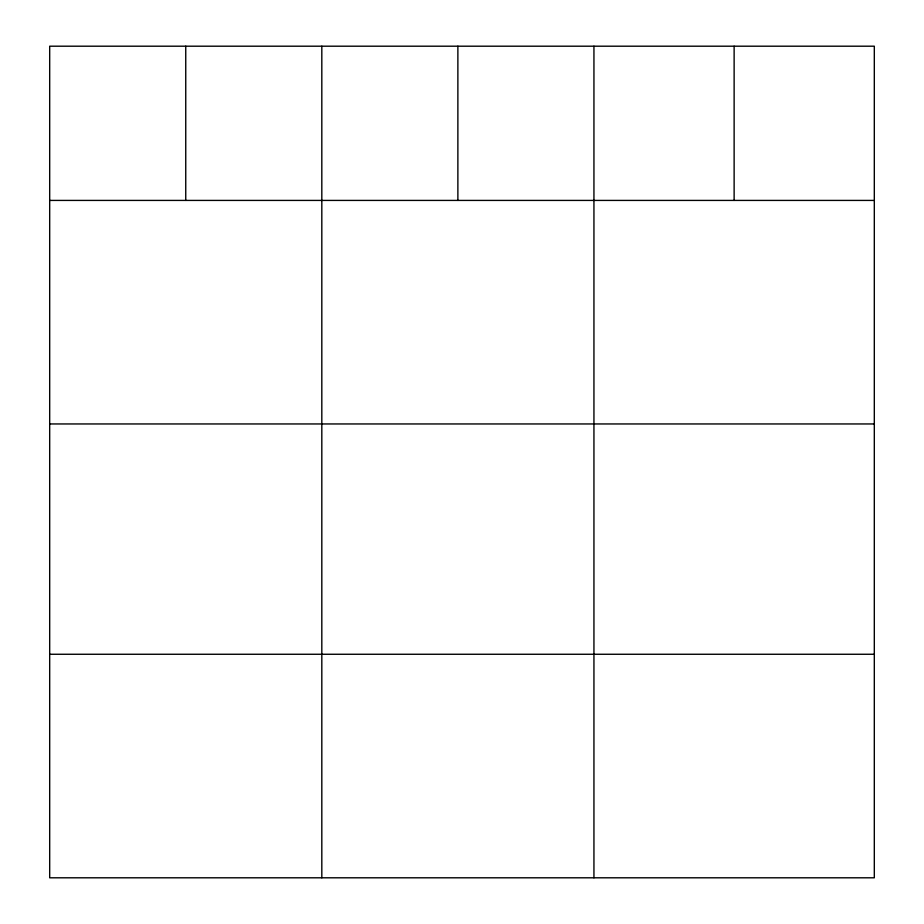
<?xml version="1.0" encoding="UTF-8"?>
<svg xmlns="http://www.w3.org/2000/svg" width="924" height="924" viewBox="0 0 924 924"><rect width="100%" height="100%" fill="white"/><g stroke="black" fill="none" stroke-linecap="round" stroke-linejoin="round"><path stroke-width="1.39" d="M874.312 200.416L874.312 877.8L49.688 877.8L49.688 46.2L874.312 46.2L874.312 200.416L49.688 200.416M49.688 423.954L874.312 423.954M49.688 654.261L874.312 654.261M734.13 46.2L734.13 200.416M593.936 46.2L593.936 877.8M457.877 46.2L457.877 200.416M321.818 46.2L321.818 877.8M185.747 46.2L185.747 200.416"/></g></svg>
